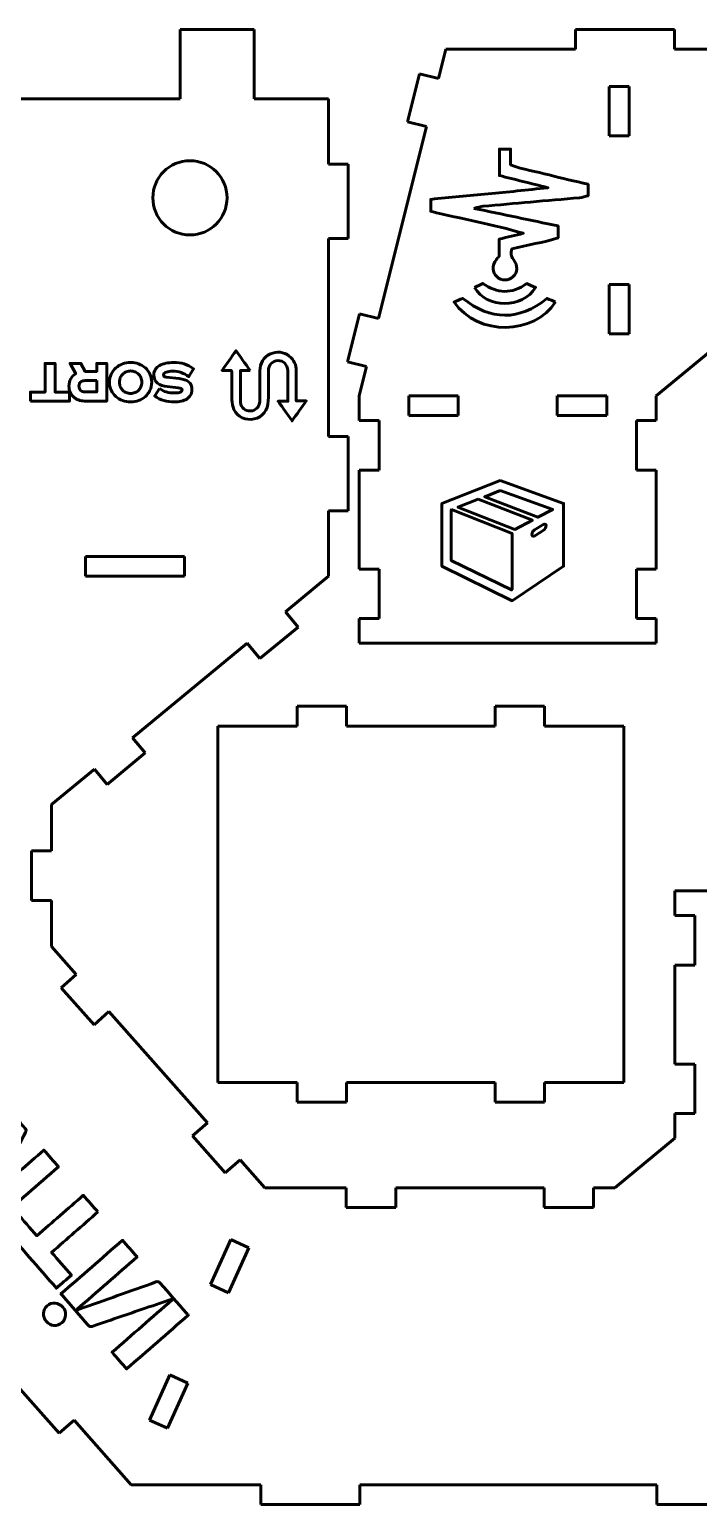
# Model space of a CAD drawing. Header units: millimetres. Extents: x -970 to -33, y -909 to -19.
# Drawn here: x -747.4 to -612.2, y -632.5 to -334.5 of the extents above; entities that cross this region are included whole.
import ezdxf

# ---------------------------------------------------------------- set-up
doc = ezdxf.new("R2010")
doc.units = ezdxf.units.MM
doc.linetypes.add('K5LT_BASIC', pattern=[0])

# ---------------------------------------------------------------- blocks, each defined once
blk = doc.blocks.new('U0')
at = {"color": 150, "linetype": 'K5LT_BASIC', "lineweight": 60, "true_color": 0x0080ff}
for points, knots in [([(-657.59, -370.67), (-651.66, -371.91), (-646.17, -373.05), (-640.6, -374.22), (-640.6, -375.03), (-640.6, -375.71), (-640.6, -376.6), (-643.56, -377.64), (-646.81, -377.98), (-649.94, -378.87), (-650.21, -379.68), (-650.18, -380.3), (-649.63, -381.02), (-648.65, -382.3), (-648.75, -383.62), (-649.68, -384.47), (-650.66, -385.36), (-652.02, -385.35), (-652.99, -384.46), (-653.93, -383.6), (-653.96, -382.3), (-653.06, -380.99), (-652.92, -380.79), (-652.74, -380.6), (-652.5, -380.31), (-652.5, -379.24), (-652.5, -378.1), (-652.5, -376.88), (-650.81, -376.48), (-649.21, -376.09), (-647.62, -375.71), (-653.78, -373.91), (-660.08, -372.79), (-666.31, -371.27), (-666.31, -370.46), (-666.31, -369.77), (-666.31, -368.86), (-662.45, -368.42), (-658.59, -368.07), (-654.73, -367.74), (-650.85, -367.4), (-646.98, -366.95), (-642.64, -366.5), (-646.19, -365.61), (-649.31, -364.83), (-652.45, -364.05), (-652.45, -362.19), (-652.45, -360.49), (-652.45, -358.69), (-651.7, -358.69), (-651.03, -358.69), (-650.21, -358.69), (-650.21, -359.74), (-650.21, -360.74), (-650.21, -361.85), (-647.65, -362.91), (-644.98, -363.21), (-642.42, -363.91), (-639.84, -364.61), (-637.22, -365.17), (-634.53, -365.81), (-634.53, -366.58), (-634.53, -367.26), (-634.53, -368.13), (-635.06, -368.25), (-635.65, -368.46), (-636.26, -368.52), (-639.57, -368.83), (-642.89, -369.11), (-646.2, -369.4), (-649.39, -369.68), (-652.57, -369.96), (-655.76, -370.26), (-656.26, -370.31), (-656.74, -370.47), (-657.59, -370.67)], [0, 0, 0, 0, 0.04, 0.04, 0.04, 0.08, 0.08, 0.08, 0.12, 0.12, 0.12, 0.16, 0.16, 0.16, 0.2, 0.2, 0.2, 0.24, 0.24, 0.24, 0.28, 0.28, 0.28, 0.32, 0.32, 0.32, 0.36, 0.36, 0.36, 0.4, 0.4, 0.4, 0.44, 0.44, 0.44, 0.48, 0.48, 0.48, 0.52, 0.52, 0.52, 0.56, 0.56, 0.56, 0.6, 0.6, 0.6, 0.64, 0.64, 0.64, 0.68, 0.68, 0.68, 0.72, 0.72, 0.72, 0.76, 0.76, 0.76, 0.8, 0.8, 0.8, 0.84, 0.84, 0.84, 0.88, 0.88, 0.88, 0.92, 0.92, 0.92, 0.96, 0.96, 0.96, 1, 1, 1, 1]), ([(-657.47, -386.68), (-656.91, -386.4), (-656.36, -386.12), (-655.79, -385.84), (-652.88, -387.92), (-649.97, -388.05), (-646.95, -385.86), (-646.39, -386.11), (-645.78, -386.38), (-645.16, -386.66), (-647.74, -390.98), (-655.07, -390.88), (-657.47, -386.68)], [0, 0, 0, 0, 0.25, 0.25, 0.25, 0.5, 0.5, 0.5, 0.75, 0.75, 0.75, 1, 1, 1, 1]), ([(-641.09, -389.57), (-645.43, -396.26), (-656.81, -396.6), (-661.6, -389.59), (-661.02, -389.35), (-660.46, -389.12), (-659.86, -388.86), (-654.2, -393.38), (-648.52, -393.42), (-642.84, -388.88), (-642.24, -389.11), (-641.67, -389.34), (-641.09, -389.57)], [0, 0, 0, 0, 0.25, 0.25, 0.25, 0.5, 0.5, 0.5, 0.75, 0.75, 0.75, 1, 1, 1, 1]), ([(-747.2, -409.6), (-747.2, -409.6), (-747.2, -407.79), (-747.2, -407.79), (-744.25, -407.79), (-744.25, -407.79), (-744.25, -402.01), (-744.25, -402.01), (-742.23, -402.01), (-742.23, -402.01), (-742.23, -407.79), (-742.23, -407.79), (-739.28, -407.79), (-739.28, -407.79), (-739.28, -409.6), (-739.28, -409.6), (-747.2, -409.6), (-747.2, -409.6)], [0, 0, 0, 0, 0.125, 0.125, 0.25, 0.25, 0.375, 0.375, 0.5, 0.5, 0.625, 0.625, 0.75, 0.75, 0.875, 0.875, 1, 1, 1, 1]), ([(-736.25, -409.6), (-736.71, -409.6), (-737.13, -409.53), (-737.52, -409.38), (-737.91, -409.23), (-738.24, -409.03), (-738.52, -408.76), (-738.8, -408.5), (-739.02, -408.18), (-739.18, -407.81), (-739.34, -407.44), (-739.42, -407.03), (-739.42, -406.58), (-739.42, -406.01), (-739.3, -405.52), (-739.06, -405.1), (-738.81, -404.68), (-738.48, -404.34), (-738.05, -404.08), (-738.05, -404.08), (-739.2, -402.01), (-739.2, -402.01), (-737.01, -402.01), (-737.01, -402.01), (-736.15, -403.63), (-736.15, -403.63), (-733.79, -403.63), (-733.79, -403.63), (-733.79, -402.01), (-733.79, -402.01), (-731.77, -402.01), (-731.77, -402.01), (-731.77, -409.6), (-731.77, -409.6), (-736.25, -409.6), (-736.25, -409.6)], [0, 0, 0, 0, 0.071429, 0.071429, 0.071429, 0.142857, 0.142857, 0.142857, 0.214286, 0.214286, 0.214286, 0.285714, 0.285714, 0.285714, 0.357143, 0.357143, 0.357143, 0.428571, 0.428571, 0.428571, 0.5, 0.5, 0.571429, 0.571429, 0.642857, 0.642857, 0.714286, 0.714286, 0.785714, 0.785714, 0.857143, 0.857143, 0.928571, 0.928571, 1, 1, 1, 1]), ([(-731.22, -405.8), (-731.22, -405.2), (-731.11, -404.66), (-730.88, -404.17), (-730.64, -403.68), (-730.33, -403.26), (-729.94, -402.91), (-729.56, -402.57), (-729.1, -402.3), (-728.59, -402.1), (-728.07, -401.91), (-727.53, -401.82), (-726.96, -401.82), (-726.4, -401.82), (-725.86, -401.91), (-725.34, -402.1), (-724.82, -402.3), (-724.37, -402.57), (-723.98, -402.91), (-723.59, -403.26), (-723.28, -403.68), (-723.05, -404.17), (-722.82, -404.66), (-722.7, -405.2), (-722.7, -405.8), (-722.7, -406.39), (-722.82, -406.93), (-723.05, -407.42), (-723.28, -407.91), (-723.59, -408.33), (-723.98, -408.68), (-724.37, -409.03), (-724.82, -409.3), (-725.34, -409.49), (-725.86, -409.68), (-726.4, -409.78), (-726.96, -409.78), (-727.53, -409.78), (-728.07, -409.68), (-728.59, -409.49), (-729.1, -409.3), (-729.56, -409.03), (-729.94, -408.68), (-730.33, -408.33), (-730.64, -407.91), (-730.88, -407.42), (-731.11, -406.93), (-731.22, -406.39), (-731.22, -405.8)], [0, 0, 0, 0, 0.0625, 0.0625, 0.0625, 0.125, 0.125, 0.125, 0.1875, 0.1875, 0.1875, 0.25, 0.25, 0.25, 0.3125, 0.3125, 0.3125, 0.375, 0.375, 0.375, 0.4375, 0.4375, 0.4375, 0.5, 0.5, 0.5, 0.5625, 0.5625, 0.5625, 0.625, 0.625, 0.625, 0.6875, 0.6875, 0.6875, 0.75, 0.75, 0.75, 0.8125, 0.8125, 0.8125, 0.875, 0.875, 0.875, 0.9375, 0.9375, 0.9375, 1, 1, 1, 1]), ([(-721.12, -407.07), (-720.68, -407.39), (-720.23, -407.62), (-719.75, -407.76), (-719.27, -407.9), (-718.74, -407.97), (-718.14, -407.97), (-717.82, -407.97), (-717.56, -407.95), (-717.36, -407.92), (-717.15, -407.89), (-716.99, -407.84), (-716.87, -407.78), (-716.75, -407.72), (-716.67, -407.65), (-716.63, -407.58), (-716.59, -407.51), (-716.57, -407.43), (-716.57, -407.35), (-716.57, -407.19), (-716.64, -407.09), (-716.79, -407.04), (-716.93, -406.99), (-717.12, -406.95), (-717.35, -406.92), (-717.35, -406.92), (-719.56, -406.68), (-719.56, -406.68), (-720.39, -406.58), (-721.05, -406.34), (-721.53, -405.98), (-722.02, -405.61), (-722.26, -405.07), (-722.26, -404.34), (-722.26, -403.9), (-722.16, -403.52), (-721.75, -402.89), (-721.47, -402.63), (-721.11, -402.43), (-720.75, -402.22), (-720.33, -402.07), (-719.84, -401.97), (-719.35, -401.87), (-718.82, -401.82), (-718.25, -401.82), (-717.47, -401.82), (-716.76, -401.91), (-716.13, -402.1), (-715.5, -402.3), (-714.87, -402.63), (-714.25, -403.11), (-714.25, -403.11), (-715.19, -404.67), (-715.19, -404.67), (-715.71, -404.31), (-716.24, -404.03), (-716.76, -403.85), (-717.29, -403.66), (-717.85, -403.57), (-718.43, -403.57), (-718.95, -403.57), (-719.4, -403.63), (-719.76, -403.75), (-720.12, -403.87), (-720.3, -404.06), (-720.3, -404.31), (-720.3, -404.44), (-720.27, -404.54), (-720.2, -404.62), (-720.14, -404.69), (-719.99, -404.74), (-719.75, -404.75), (-719.75, -404.75), (-717.14, -405.06), (-717.14, -405.06), (-716.34, -405.15), (-715.71, -405.37), (-715.26, -405.72), (-714.8, -406.07), (-714.58, -406.62), (-714.58, -407.35), (-714.58, -407.76), (-714.67, -408.12), (-714.86, -408.43), (-715.04, -408.73), (-715.3, -408.99), (-715.63, -409.19), (-715.95, -409.39), (-716.33, -409.54), (-716.76, -409.63), (-717.19, -409.73), (-717.65, -409.78), (-718.14, -409.78), (-718.88, -409.78), (-719.57, -409.69), (-720.22, -409.52), (-720.87, -409.35), (-721.49, -409.03), (-722.1, -408.56), (-722.1, -408.56), (-721.12, -407.07), (-721.12, -407.07)], [0, 0, 0, 0, 0.029412, 0.029412, 0.029412, 0.058824, 0.058824, 0.058824, 0.088235, 0.088235, 0.088235, 0.117647, 0.117647, 0.117647, 0.147059, 0.147059, 0.147059, 0.176471, 0.176471, 0.176471, 0.205882, 0.205882, 0.205882, 0.235294, 0.235294, 0.235294, 0.264706, 0.264706, 0.264706, 0.294118, 0.294118, 0.294118, 0.323529, 0.323529, 0.323529, 0.352941, 0.352941, 0.382353, 0.382353, 0.382353, 0.411765, 0.411765, 0.411765, 0.441176, 0.441176, 0.441176, 0.470588, 0.470588, 0.470588, 0.5, 0.5, 0.5, 0.529412, 0.529412, 0.529412, 0.558824, 0.558824, 0.558824, 0.588235, 0.588235, 0.588235, 0.617647, 0.617647, 0.617647, 0.647059, 0.647059, 0.647059, 0.676471, 0.676471, 0.676471, 0.705882, 0.705882, 0.705882, 0.735294, 0.735294, 0.735294, 0.764706, 0.764706, 0.764706, 0.794118, 0.794118, 0.794118, 0.823529, 0.823529, 0.823529, 0.852941, 0.852941, 0.852941, 0.882353, 0.882353, 0.882353, 0.911765, 0.911765, 0.911765, 0.941176, 0.941176, 0.941176, 0.970588, 0.970588, 0.970588, 1, 1, 1, 1]), ([(-702.82, -403.43), (-703.61, -403.43), (-704.17, -403.43), (-704.77, -403.43), (-704.77, -405.64), (-704.83, -407.78), (-704.75, -409.91), (-704.71, -410.97), (-703.78, -411.64), (-702.75, -411.6), (-701.7, -411.56), (-700.9, -410.77), (-700.89, -409.66), (-700.85, -407.6), (-700.89, -405.55), (-700.86, -403.5), (-700.83, -401.96), (-700.15, -400.75), (-698.73, -400.09), (-697.39, -399.47), (-696.07, -399.62), (-694.9, -400.53), (-693.93, -401.28), (-693.49, -402.31), (-693.49, -403.53), (-693.49, -405.52), (-693.49, -407.51), (-693.49, -409.58), (-692.87, -409.58), (-692.32, -409.58), (-691.48, -409.58), (-692.49, -411), (-693.36, -412.23), (-694.34, -413.6), (-695.28, -412.28), (-696.17, -411.03), (-697.16, -409.64), (-696.42, -409.64), (-695.87, -409.64), (-695.18, -409.64), (-695.18, -408.42), (-695.18, -407.29), (-695.18, -406.15), (-695.18, -405.25), (-695.15, -404.34), (-695.2, -403.44), (-695.27, -402.2), (-696.09, -401.42), (-697.22, -401.44), (-698.33, -401.46), (-699.11, -402.28), (-699.13, -403.52), (-699.15, -405.55), (-699.11, -407.57), (-699.15, -409.59), (-699.19, -411.42), (-700.37, -412.87), (-702, -413.22), (-703.69, -413.57), (-705.39, -412.82), (-706.09, -411.29), (-706.36, -410.7), (-706.48, -410.01), (-706.5, -409.37), (-706.56, -407.47), (-706.53, -405.57), (-706.54, -403.66), (-706.54, -403.61), (-706.58, -403.56), (-706.65, -403.42), (-707.16, -403.42), (-707.72, -403.42), (-708.5, -403.42), (-707.5, -402.02), (-706.62, -400.78), (-705.67, -399.44), (-704.73, -400.75), (-703.85, -401.99), (-702.82, -403.43)], [0, 0, 0, 0, 0.038462, 0.038462, 0.038462, 0.076923, 0.076923, 0.076923, 0.115385, 0.115385, 0.115385, 0.153846, 0.153846, 0.153846, 0.192308, 0.192308, 0.192308, 0.230769, 0.230769, 0.230769, 0.269231, 0.269231, 0.269231, 0.307692, 0.307692, 0.307692, 0.346154, 0.346154, 0.346154, 0.384615, 0.384615, 0.384615, 0.423077, 0.423077, 0.423077, 0.461538, 0.461538, 0.461538, 0.5, 0.5, 0.5, 0.538462, 0.538462, 0.538462, 0.576923, 0.576923, 0.576923, 0.615385, 0.615385, 0.615385, 0.653846, 0.653846, 0.653846, 0.692308, 0.692308, 0.692308, 0.730769, 0.730769, 0.730769, 0.769231, 0.769231, 0.769231, 0.807692, 0.807692, 0.807692, 0.846154, 0.846154, 0.846154, 0.884615, 0.884615, 0.884615, 0.923077, 0.923077, 0.923077, 0.961538, 0.961538, 0.961538, 1, 1, 1, 1]), ([(-724.72, -405.8), (-724.72, -405.45), (-724.78, -405.14), (-724.89, -404.86), (-725, -404.58), (-725.17, -404.34), (-725.37, -404.14), (-725.58, -403.95), (-725.81, -403.8), (-726.08, -403.69), (-726.35, -403.58), (-726.65, -403.53), (-726.97, -403.53), (-727.28, -403.53), (-727.57, -403.58), (-727.85, -403.69), (-728.12, -403.8), (-728.36, -403.95), (-728.56, -404.14), (-728.76, -404.34), (-728.92, -404.58), (-729.04, -404.86), (-729.15, -405.14), (-729.21, -405.45), (-729.21, -405.8), (-729.21, -406.14), (-729.15, -406.46), (-729.04, -406.74), (-728.92, -407.02), (-728.76, -407.25), (-728.56, -407.45), (-728.36, -407.65), (-728.12, -407.8), (-727.85, -407.9), (-727.57, -408.01), (-727.28, -408.06), (-726.97, -408.06), (-726.65, -408.06), (-726.35, -408.01), (-726.08, -407.9), (-725.81, -407.8), (-725.58, -407.65), (-725.37, -407.45), (-725.17, -407.25), (-725, -407.02), (-724.89, -406.74), (-724.78, -406.46), (-724.72, -406.14), (-724.72, -405.8)], [0, 0, 0, 0, 0.0625, 0.0625, 0.0625, 0.125, 0.125, 0.125, 0.1875, 0.1875, 0.1875, 0.25, 0.25, 0.25, 0.3125, 0.3125, 0.3125, 0.375, 0.375, 0.375, 0.4375, 0.4375, 0.4375, 0.5, 0.5, 0.5, 0.5625, 0.5625, 0.5625, 0.625, 0.625, 0.625, 0.6875, 0.6875, 0.6875, 0.75, 0.75, 0.75, 0.8125, 0.8125, 0.8125, 0.875, 0.875, 0.875, 0.9375, 0.9375, 0.9375, 1, 1, 1, 1]), ([(-733.79, -405.47), (-733.79, -405.47), (-736.18, -405.47), (-736.18, -405.47), (-736.54, -405.47), (-736.83, -405.56), (-737.06, -405.74), (-737.29, -405.92), (-737.4, -406.2), (-737.4, -406.58), (-737.4, -406.95), (-737.29, -407.23), (-737.06, -407.44), (-736.83, -407.65), (-736.54, -407.76), (-736.18, -407.76), (-736.18, -407.76), (-733.79, -407.76), (-733.79, -407.76), (-733.79, -405.47), (-733.79, -405.47)], [0, 0, 0, 0, 0.142857, 0.142857, 0.142857, 0.285714, 0.285714, 0.285714, 0.428571, 0.428571, 0.428571, 0.571429, 0.571429, 0.571429, 0.714286, 0.714286, 0.714286, 0.857143, 0.857143, 1, 1, 1, 1]), ([(-652.32, -425.64), (-652.32, -425.64), (-664.07, -430.27), (-664.07, -430.27), (-664.07, -442.97), (-664.07, -442.97), (-649.9, -449.94), (-649.9, -449.94), (-639.5, -442.97), (-639.5, -442.97), (-639.5, -430.27), (-639.5, -430.27), (-652.32, -425.64), (-652.32, -425.64)], [0, 0, 0, 0, 0.166667, 0.166667, 0.333333, 0.333333, 0.5, 0.5, 0.666667, 0.666667, 0.833333, 0.833333, 1, 1, 1, 1]), ([(-652.29, -427.68), (-652.29, -427.68), (-641.69, -431.49), (-641.69, -431.49), (-644.67, -433.08), (-644.67, -433.08), (-655.42, -428.92), (-655.42, -428.92), (-652.29, -427.68), (-652.29, -427.68)], [0, 0, 0, 0, 0.25, 0.25, 0.5, 0.5, 0.75, 0.75, 1, 1, 1, 1]), ([(-662.12, -431.54), (-662.12, -431.54), (-649.9, -436.33), (-649.9, -436.33), (-649.9, -447.66), (-649.9, -447.66), (-650.04, -447.75), (-650.04, -447.75), (-662.18, -441.79), (-662.18, -441.79), (-662.18, -431.57), (-662.18, -431.57), (-662.12, -431.54), (-662.12, -431.54)], [0, 0, 0, 0, 0.166667, 0.166667, 0.333333, 0.333333, 0.5, 0.5, 0.666667, 0.666667, 0.833333, 0.833333, 1, 1, 1, 1]), ([(-656.75, -429.42), (-656.75, -429.42), (-645.79, -433.67), (-645.79, -433.67), (-649.34, -435.53), (-649.34, -435.53), (-660.82, -431.04), (-660.82, -431.04), (-656.75, -429.42), (-656.75, -429.42)], [0, 0, 0, 0, 0.25, 0.25, 0.5, 0.5, 0.75, 0.75, 1, 1, 1, 1]), ([(-643.28, -434.44), (-643.12, -434.43), (-643.03, -434.54), (-643.02, -434.76), (-643.01, -435.06), (-643.19, -435.43), (-643.43, -435.59), (-643.43, -435.59), (-645.32, -436.83), (-645.32, -436.83), (-645.62, -437.02), (-645.87, -436.9), (-645.89, -436.23), (-645.68, -435.8), (-645.38, -435.62), (-645.38, -435.62), (-643.46, -434.5), (-643.46, -434.5), (-643.4, -434.46), (-643.34, -434.44), (-643.28, -434.44)], [0, 0, 0, 0, 0.142857, 0.142857, 0.142857, 0.285714, 0.285714, 0.285714, 0.428571, 0.428571, 0.428571, 0.571429, 0.571429, 0.714286, 0.714286, 0.714286, 0.857143, 0.857143, 0.857143, 1, 1, 1, 1]), ([(-754.39, -569.57), (-751.1, -566.7), (-747.81, -563.83), (-744.49, -560.93), (-743.51, -562.05), (-742.55, -563.16), (-741.56, -564.29), (-745.69, -567.89), (-749.81, -571.49), (-753.98, -575.13), (-754.08, -575.02), (-754.2, -574.91), (-754.3, -574.8), (-755.79, -573.1), (-757.26, -571.4), (-758.76, -569.71), (-758.99, -569.44), (-758.99, -569.25), (-758.84, -568.94), (-757.22, -565.73), (-755.62, -562.52), (-754.02, -559.31), (-753.97, -559.21), (-753.92, -559.1), (-753.82, -558.9), (-754.11, -558.99), (-754.32, -559.04), (-754.52, -559.11), (-757.83, -560.23), (-761.13, -561.35), (-764.43, -562.49), (-764.78, -562.61), (-764.98, -562.58), (-765.23, -562.29), (-766.69, -560.6), (-768.16, -558.92), (-769.63, -557.23), (-769.74, -557.11), (-769.85, -556.99), (-769.97, -556.85), (-765.8, -553.21), (-761.67, -549.61), (-757.52, -545.99), (-756.53, -547.12), (-755.55, -548.24), (-754.56, -549.38), (-757.86, -552.27), (-761.13, -555.12), (-764.41, -557.98), (-764.4, -558.01), (-764.39, -558.04), (-764.37, -558.08), (-764.22, -558.03), (-764.07, -557.99), (-763.92, -557.93), (-759.78, -556.46), (-755.63, -555), (-751.5, -553.52), (-751.14, -553.39), (-750.95, -553.44), (-750.71, -553.72), (-749.93, -554.66), (-749.13, -555.58), (-748.31, -556.47), (-748.02, -556.78), (-748.02, -557.02), (-748.21, -557.37), (-750.23, -561.25), (-752.23, -565.14), (-754.24, -569.03), (-754.32, -569.19), (-754.4, -569.34), (-754.48, -569.5), (-754.45, -569.52), (-754.42, -569.55), (-754.39, -569.57)], [0, 0, 0, 0, 0.04, 0.04, 0.04, 0.08, 0.08, 0.08, 0.12, 0.12, 0.12, 0.16, 0.16, 0.16, 0.2, 0.2, 0.2, 0.24, 0.24, 0.24, 0.28, 0.28, 0.28, 0.32, 0.32, 0.32, 0.36, 0.36, 0.36, 0.4, 0.4, 0.4, 0.44, 0.44, 0.44, 0.48, 0.48, 0.48, 0.52, 0.52, 0.52, 0.56, 0.56, 0.56, 0.6, 0.6, 0.6, 0.64, 0.64, 0.64, 0.68, 0.68, 0.68, 0.72, 0.72, 0.72, 0.76, 0.76, 0.76, 0.8, 0.8, 0.8, 0.84, 0.84, 0.84, 0.88, 0.88, 0.88, 0.92, 0.92, 0.92, 0.96, 0.96, 0.96, 1, 1, 1, 1]), ([(-733.57, -573.44), (-735.15, -574.82), (-736.71, -576.18), (-738.27, -577.53), (-739.81, -578.88), (-741.36, -580.23), (-742.94, -581.61), (-741.59, -583.15), (-740.28, -584.66), (-738.94, -586.19), (-739.96, -587.08), (-740.94, -587.94), (-741.96, -588.83), (-745.61, -584.65), (-749.27, -580.45), (-752.95, -576.23), (-751.98, -575.38), (-750.98, -574.51), (-749.96, -573.62), (-748.62, -575.15), (-747.28, -576.68), (-745.91, -578.25), (-742.77, -575.51), (-739.66, -572.8), (-736.52, -570.06), (-735.53, -571.19), (-734.58, -572.29), (-733.57, -573.44)], [0, 0, 0, 0, 0.111111, 0.111111, 0.111111, 0.222222, 0.222222, 0.222222, 0.333333, 0.333333, 0.333333, 0.444444, 0.444444, 0.444444, 0.555556, 0.555556, 0.555556, 0.666667, 0.666667, 0.666667, 0.777778, 0.777778, 0.777778, 0.888889, 0.888889, 0.888889, 1, 1, 1, 1]), ([(-718.66, -591.07), (-720.71, -591.77), (-722.75, -592.46), (-724.8, -593.15), (-728.1, -594.28), (-731.41, -595.4), (-734.71, -596.54), (-735.08, -596.67), (-735.29, -596.6), (-735.54, -596.31), (-737.25, -594.33), (-738.97, -592.36), (-740.69, -590.39), (-740.8, -590.27), (-740.91, -590.15), (-741.04, -590), (-736.88, -586.37), (-732.75, -582.77), (-728.6, -579.14), (-727.63, -580.25), (-726.66, -581.36), (-725.65, -582.52), (-729.68, -586.03), (-733.71, -589.55), (-737.75, -593.08), (-737.73, -593.11), (-737.71, -593.14), (-737.7, -593.18), (-737.59, -593.15), (-737.47, -593.14), (-737.37, -593.1), (-732.19, -591.26), (-727.01, -589.43), (-721.84, -587.58), (-721.47, -587.44), (-721.24, -587.48), (-720.97, -587.8), (-719.22, -589.83), (-717.45, -591.85), (-715.69, -593.87), (-715.57, -594), (-715.46, -594.13), (-715.32, -594.29), (-719.49, -597.93), (-723.62, -601.53), (-727.77, -605.15), (-728.74, -604.04), (-729.7, -602.94), (-730.71, -601.79), (-726.66, -598.26), (-722.62, -594.72), (-718.57, -591.19), (-718.6, -591.15), (-718.63, -591.11), (-718.66, -591.07)], [0, 0, 0, 0, 0.055556, 0.055556, 0.055556, 0.111111, 0.111111, 0.111111, 0.166667, 0.166667, 0.166667, 0.222222, 0.222222, 0.222222, 0.277778, 0.277778, 0.277778, 0.333333, 0.333333, 0.333333, 0.388889, 0.388889, 0.388889, 0.444444, 0.444444, 0.444444, 0.5, 0.5, 0.5, 0.555556, 0.555556, 0.555556, 0.611111, 0.611111, 0.611111, 0.666667, 0.666667, 0.666667, 0.722222, 0.722222, 0.722222, 0.777778, 0.777778, 0.777778, 0.833333, 0.833333, 0.833333, 0.888889, 0.888889, 0.888889, 0.944444, 0.944444, 0.944444, 1, 1, 1, 1]), ([(-743.99, -595.55), (-744.84, -594.59), (-744.77, -593.21), (-743.83, -592.39), (-742.89, -591.58), (-741.51, -591.7), (-740.67, -592.66), (-739.85, -593.61), (-739.92, -594.98), (-740.83, -595.8), (-741.76, -596.63), (-743.15, -596.52), (-743.99, -595.55)], [0, 0, 0, 0, 0.25, 0.25, 0.25, 0.5, 0.5, 0.5, 0.75, 0.75, 0.75, 1, 1, 1, 1])]:
    blk.add_open_spline(points, degree=3, knots=knots, dxfattribs=at)
blk = doc.blocks.new('U1')
at = {"color": 150, "linetype": 'K5LT_BASIC', "lineweight": 60, "true_color": 0x0080ff}
for p, q in [((-701.98, -334.54), (-716.98, -334.54)), ((-716.98, -334.54), (-716.98, -344.54)), ((-701.98, -344.54), (-701.98, -334.54)), ((-617.08, -334.54), (-637.08, -334.54)), ((-637.08, -334.54), (-637.08, -338.54)), ((-617.08, -338.54), (-617.08, -334.54)), ((-663.26, -338.54), (-664.74, -344.43)), ((-637.08, -338.54), (-663.26, -338.54)), ((-557.08, -338.54), (-617.08, -338.54)), ((-716.98, -344.54), (-716.98, -348.54)), ((-701.98, -348.54), (-701.98, -344.54)), ((-668.62, -343.46), (-671.04, -353.16)), ((-664.74, -344.43), (-668.62, -343.46)), ((-716.98, -348.54), (-776.98, -348.54)), ((-690.98, -348.54), (-701.98, -348.54)), ((-686.98, -348.54), (-690.98, -348.54)), ((-686.98, -361.77), (-686.98, -348.54)), ((-630.26, -356.04), (-630.26, -346.04)), ((-630.26, -346.04), (-626.26, -346.04)), ((-626.26, -346.04), (-626.26, -356.04)), ((-667.16, -354.13), (-676.86, -392.94)), ((-671.04, -353.16), (-667.16, -354.13)), ((-626.26, -356.04), (-630.26, -356.04)), ((-682.98, -361.77), (-686.98, -361.77)), ((-682.98, -376.77), (-682.98, -361.77)), ((-686.98, -416.77), (-686.98, -376.77)), ((-686.98, -376.77), (-682.98, -376.77)), ((-630.26, -396.04), (-630.26, -386.04)), ((-630.26, -386.04), (-626.26, -386.04)), ((-626.26, -386.04), (-626.26, -396.04)), ((-680.74, -391.97), (-683.17, -401.67)), ((-676.86, -392.94), (-680.74, -391.97)), ((-626.26, -396.04), (-630.26, -396.04)), ((-620.76, -408.54), (-608.62, -398.54)), ((-683.17, -401.67), (-679.29, -402.64)), ((-679.29, -402.64), (-680.76, -408.54)), ((-680.76, -408.54), (-680.76, -413.54)), ((-670.76, -408.54), (-660.76, -408.54)), ((-670.76, -412.54), (-670.76, -408.54)), ((-660.76, -408.54), (-660.76, -412.54)), ((-630.76, -408.54), (-640.76, -408.54)), ((-640.76, -408.54), (-640.76, -412.54)), ((-630.76, -412.54), (-630.76, -408.54)), ((-620.76, -413.54), (-620.76, -408.54)), ((-680.76, -413.54), (-676.76, -413.54)), ((-676.76, -413.54), (-676.76, -423.54)), ((-660.76, -412.54), (-670.76, -412.54)), ((-640.76, -412.54), (-630.76, -412.54)), ((-624.76, -423.54), (-624.76, -413.54)), ((-624.76, -413.54), (-620.76, -413.54)), ((-682.98, -416.77), (-686.98, -416.77)), ((-682.98, -431.77), (-682.98, -416.77)), ((-676.76, -423.54), (-680.76, -423.54)), ((-680.76, -423.54), (-680.76, -443.54)), ((-620.76, -423.54), (-624.76, -423.54)), ((-620.76, -433.54), (-620.76, -423.54)), ((-686.98, -445.01), (-686.98, -431.77)), ((-686.98, -431.77), (-682.98, -431.77)), ((-620.76, -443.54), (-620.76, -433.54)), ((-736.06, -441.01), (-716.06, -441.01)), ((-736.06, -445.01), (-736.06, -441.01)), ((-716.06, -441.01), (-716.06, -445.01)), ((-680.76, -443.54), (-676.76, -443.54)), ((-676.76, -443.54), (-676.76, -453.54)), ((-624.76, -453.54), (-624.76, -443.54)), ((-624.76, -443.54), (-620.76, -443.54)), ((-716.06, -445.01), (-736.06, -445.01)), ((-695.68, -452.18), (-686.98, -445.01)), ((-693.14, -455.27), (-695.68, -452.18)), ((-700.86, -461.62), (-693.14, -455.27)), ((-676.76, -453.54), (-680.76, -453.54)), ((-680.76, -453.54), (-680.76, -458.54)), ((-620.76, -453.54), (-624.76, -453.54)), ((-620.76, -458.54), (-620.76, -453.54)), ((-726.56, -477.61), (-703.4, -458.54)), ((-703.4, -458.54), (-700.86, -461.62)), ((-680.76, -458.54), (-620.76, -458.54)), ((-683.32, -471.26), (-693.32, -471.26)), ((-693.32, -471.26), (-693.32, -475.26)), ((-683.32, -475.26), (-683.32, -471.26)), ((-643.32, -471.26), (-653.32, -471.26)), ((-653.32, -471.26), (-653.32, -475.26)), ((-643.32, -475.26), (-643.32, -471.26)), ((-709.32, -475.26), (-709.32, -547.26)), ((-693.32, -475.26), (-709.32, -475.26)), ((-653.32, -475.26), (-683.32, -475.26)), ((-627.32, -475.26), (-643.32, -475.26)), ((-627.32, -547.26), (-627.32, -475.26)), ((-724.01, -480.7), (-726.56, -477.61)), ((-731.73, -487.06), (-724.01, -480.7)), ((-742.98, -491.14), (-734.28, -483.97)), ((-734.28, -483.97), (-731.73, -487.06)), ((-742.98, -500.48), (-742.98, -491.14)), ((-746.98, -510.48), (-746.98, -500.48)), ((-746.98, -500.48), (-742.98, -500.48)), ((-556.98, -508.54), (-616.98, -508.54)), ((-616.98, -508.54), (-616.98, -513.54)), ((-742.98, -510.48), (-746.98, -510.48)), ((-742.98, -519.83), (-742.98, -510.48)), ((-616.98, -513.54), (-612.98, -513.54)), ((-612.98, -513.54), (-612.98, -523.54)), ((-737.98, -525.47), (-742.98, -519.83)), ((-612.98, -523.54), (-616.98, -523.54)), ((-616.98, -523.54), (-616.98, -533.54)), ((-740.98, -528.12), (-737.98, -525.47)), ((-734.35, -535.6), (-740.98, -528.12)), ((-731.35, -532.95), (-734.35, -535.6)), ((-711.46, -555.41), (-731.35, -532.95)), ((-616.98, -533.54), (-616.98, -543.54)), ((-616.98, -543.54), (-612.98, -543.54)), ((-612.98, -543.54), (-612.98, -553.54)), ((-709.32, -547.26), (-693.32, -547.26)), ((-693.32, -547.26), (-693.32, -551.26)), ((-683.32, -551.26), (-683.32, -547.26)), ((-683.32, -547.26), (-653.32, -547.26)), ((-653.32, -547.26), (-653.32, -551.26)), ((-643.32, -551.26), (-643.32, -547.26)), ((-643.32, -547.26), (-627.32, -547.26)), ((-693.32, -551.26), (-683.32, -551.26)), ((-653.32, -551.26), (-643.32, -551.26)), ((-612.98, -553.54), (-616.98, -553.54)), ((-616.98, -553.54), (-616.98, -558.54)), ((-714.46, -558.06), (-711.46, -555.41)), ((-707.83, -565.55), (-714.46, -558.06)), ((-616.98, -558.54), (-629.12, -568.54)), ((-704.83, -562.9), (-707.83, -565.55)), ((-699.84, -568.54), (-704.83, -562.9)), ((-683.41, -568.54), (-699.84, -568.54)), ((-683.41, -572.54), (-683.41, -568.54)), ((-651.98, -568.54), (-673.41, -568.54)), ((-673.41, -568.54), (-673.41, -572.54)), ((-643.41, -568.54), (-651.98, -568.54)), ((-643.41, -572.54), (-643.41, -568.54)), ((-629.12, -568.54), (-633.41, -568.54)), ((-633.41, -568.54), (-633.41, -572.54)), ((-673.41, -572.54), (-683.41, -572.54)), ((-633.41, -572.54), (-643.41, -572.54)), ((-706.74, -579), (-710.85, -588.12)), ((-707.2, -589.77), (-703.09, -580.65)), ((-703.09, -580.65), (-706.74, -579)), ((-710.85, -588.12), (-707.2, -589.77)), ((-754.65, -603.18), (-741.38, -618.15)), ((-723.16, -615.48), (-719.06, -606.36)), ((-719.06, -606.36), (-715.41, -608)), ((-715.41, -608), (-719.51, -617.12)), ((-741.38, -618.15), (-738.39, -615.5)), ((-738.39, -615.5), (-726.84, -628.54)), ((-719.51, -617.12), (-723.16, -615.48)), ((-726.84, -628.54), (-713.49, -628.54)), ((-713.49, -628.54), (-700.66, -628.54)), ((-700.66, -628.54), (-700.66, -632.54)), ((-680.66, -628.54), (-620.66, -628.54)), ((-680.66, -632.54), (-680.66, -628.54)), ((-620.66, -628.54), (-620.66, -632.54)), ((-700.66, -632.54), (-680.66, -632.54)), ((-620.66, -632.54), (-600.66, -632.54))]:
    blk.add_line(p, q, dxfattribs=at)
blk.add_circle((-714.98, -368.54), 7.5, dxfattribs=at)

msp = doc.modelspace()

# ---------------------------------------------------------------- block references
for name in ['U1', 'U0']:
    msp.add_blockref(name, (0, 0))

doc.saveas('drawing.dxf')
